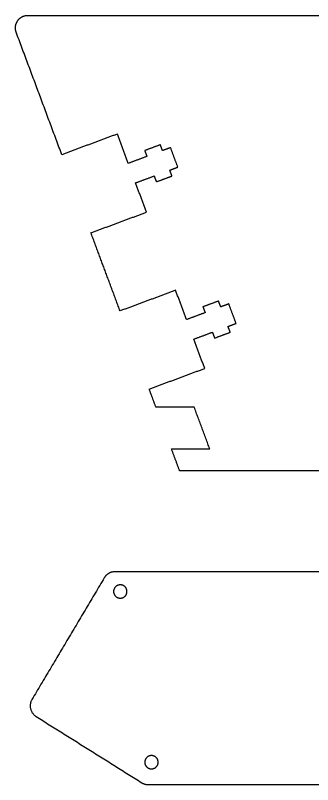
# Model space of a CAD drawing. Header units: inches. Extents: x -37.5 to 58.1, y -26.7 to 54.4.
# Drawn here: x -20.6 to -17.8, y 26.15 to 33.42 of the extents above; entities that cross this region are included whole.
import ezdxf

# ---------------------------------------------------------------- set-up
doc = ezdxf.new("R2010")
doc.units = ezdxf.units.IN
doc.header["$MEASUREMENT"] = 0
doc.layers.add('cut clear acryl', color=1, linetype='Continuous', true_color=0xfb0007)

msp = doc.modelspace()

# ---------------------------------------------------------------- linework, layer by layer
at = {"layer": 'cut clear acryl'}
for points, weights, knots in [([(-20.5965, 33.2568), (-20.618, 33.3146), (-20.5828, 33.3653), (-20.5475, 33.4161), (-20.4858, 33.4161)], [1, 0.886183600157, 1, 0.886183600157, 1], [3912.311821, 3912.311821, 3912.311821, 3915.202345, 3915.202345, 3918.092869, 3918.092869, 3918.092869]), ([(-19.5518, 27.9743), (-19.5518, 27.9113), (-19.6148, 27.9113), (-19.6778, 27.9113), (-19.6778, 27.9743), (-19.6778, 28.0373), (-19.6148, 28.0373), (-19.5518, 28.0373), (-19.5518, 27.9743)], [1, 0.707106781187, 1, 0.707106781187, 1, 0.707106781187, 1, 0.707106781187, 1], [17279.184065, 17279.184065, 17279.184065, 17281.69734, 17281.69734, 17284.210614, 17284.210614, 17286.723888, 17286.723888, 17289.237162, 17289.237162, 17289.237162]), ([(-19.2577, 26.3615), (-19.2577, 26.2985), (-19.3207, 26.2985), (-19.3836, 26.2985), (-19.3836, 26.3615), (-19.3836, 26.4245), (-19.3207, 26.4245), (-19.2577, 26.4245), (-19.2577, 26.3615)], [1, 0.707106781187, 1, 0.707106781187, 1, 0.707106781187, 1, 0.707106781187, 1], [17259.077872, 17259.077872, 17259.077872, 17261.591147, 17261.591147, 17264.104421, 17264.104421, 17266.617695, 17266.617695, 17269.130969, 17269.130969, 17269.130969])]:
    msp.add_rational_spline(points, weights, degree=2, knots=knots, dxfattribs=at)
for points in [[(-20.4858, 33.4161), (-13.7439, 33.4161), (-7.002, 33.4161)], [(-20.1661, 32.1003), (-20.3813, 32.6785), (-20.5965, 33.2568)], [(-19.6422, 32.2952), (-19.9042, 32.1978), (-20.1661, 32.1003)], [(-19.5392, 32.0185), (-19.5907, 32.1569), (-19.6422, 32.2952)], [(-19.237, 32.194), (-19.3108, 32.1665), (-19.3846, 32.139)], [(-19.2164, 32.1386), (-19.2267, 32.1663), (-19.237, 32.194)], [(-19.3846, 32.139), (-19.3743, 32.1114), (-19.364, 32.0837)], [(-19.1407, 32.1668), (-19.1785, 32.1527), (-19.2164, 32.1386)], [(-19.0721, 31.9823), (-19.1064, 32.0745), (-19.1407, 32.1668)], [(-19.364, 32.0837), (-19.4516, 32.0511), (-19.5392, 32.0185)], [(-19.1477, 31.9541), (-19.1099, 31.9682), (-19.0721, 31.9823)], [(-19.4706, 31.834), (-19.3829, 31.8666), (-19.2953, 31.8992)], [(-19.2953, 31.8992), (-19.285, 31.8715), (-19.2747, 31.8438)], [(-19.2747, 31.8438), (-19.2009, 31.8713), (-19.1272, 31.8988)], [(-19.1272, 31.8988), (-19.1375, 31.9264), (-19.1477, 31.9541)], [(-19.3676, 31.5573), (-19.4191, 31.6956), (-19.4706, 31.834)], [(-19.8915, 31.3623), (-19.6296, 31.4598), (-19.3676, 31.5573)], [(-19.617, 30.6243), (-19.7542, 30.9933), (-19.8915, 31.3623)], [(-19.093, 30.8193), (-19.355, 30.7218), (-19.617, 30.6243)], [(-18.99, 30.5426), (-19.0415, 30.6809), (-19.093, 30.8193)], [(-18.6878, 30.718), (-18.7616, 30.6906), (-18.8354, 30.6631)], [(-18.8354, 30.6631), (-18.8251, 30.6354), (-18.8148, 30.6077)], [(-18.6672, 30.6627), (-18.6775, 30.6903), (-18.6878, 30.718)], [(-18.5915, 30.6908), (-18.6294, 30.6768), (-18.6672, 30.6627)], [(-18.5229, 30.5063), (-18.5572, 30.5986), (-18.5915, 30.6908)], [(-18.8148, 30.6077), (-18.9024, 30.5752), (-18.99, 30.5426)], [(-18.5986, 30.4782), (-18.5607, 30.4923), (-18.5229, 30.5063)], [(-18.578, 30.4228), (-18.5883, 30.4505), (-18.5986, 30.4782)], [(-18.9214, 30.3581), (-18.8338, 30.3907), (-18.7462, 30.4233)], [(-18.7462, 30.4233), (-18.7359, 30.3956), (-18.7256, 30.3679)], [(-18.7256, 30.3679), (-18.6518, 30.3954), (-18.578, 30.4228)], [(-18.8184, 30.0813), (-18.8699, 30.2197), (-18.9214, 30.3581)], [(-19.3424, 29.8864), (-19.0804, 29.9838), (-18.8184, 30.0813)], [(-19.2786, 29.7151), (-19.3105, 29.8007), (-19.3424, 29.8864)], [(-18.9174, 29.7151), (-19.098, 29.7151), (-19.2786, 29.7151)], [(-18.7708, 29.3211), (-18.8441, 29.5181), (-18.9174, 29.7151)], [(-19.0548, 29.1135), (-19.0934, 29.2173), (-19.132, 29.3211)], [(-19.132, 29.3211), (-18.9514, 29.3211), (-18.7708, 29.3211)], [(-12.9769, 29.1135), (-16.0158, 29.1135), (-19.0548, 29.1135)], [(-13.7118, 28.1613), (-16.6881, 28.1613), (-19.6644, 28.1613)], [(-19.7659, 28.1034), (-20.1069, 27.529), (-20.4478, 26.9546)], [(-20.409, 26.7943), (-19.9106, 26.4813), (-19.4122, 26.1682)], [(-19.3494, 26.1501), (-16.4637, 26.1501), (-13.578, 26.1501)]]:
    msp.add_open_spline(points, degree=2, dxfattribs=at)
for points, weights in [([(-19.6644, 28.1613), (-19.7316, 28.1613), (-19.7659, 28.1034)], [1, 0.869016389418, 1]), ([(-20.4478, 26.9546), (-20.5066, 26.8555), (-20.409, 26.7943)], [1, 0.715939822506, 1]), ([(-19.4122, 26.1682), (-19.3834, 26.1501), (-19.3494, 26.1501)], [1, 0.960949284356, 1])]:
    msp.add_rational_spline(points, weights, degree=2, dxfattribs=at)

doc.saveas('drawing.dxf')
